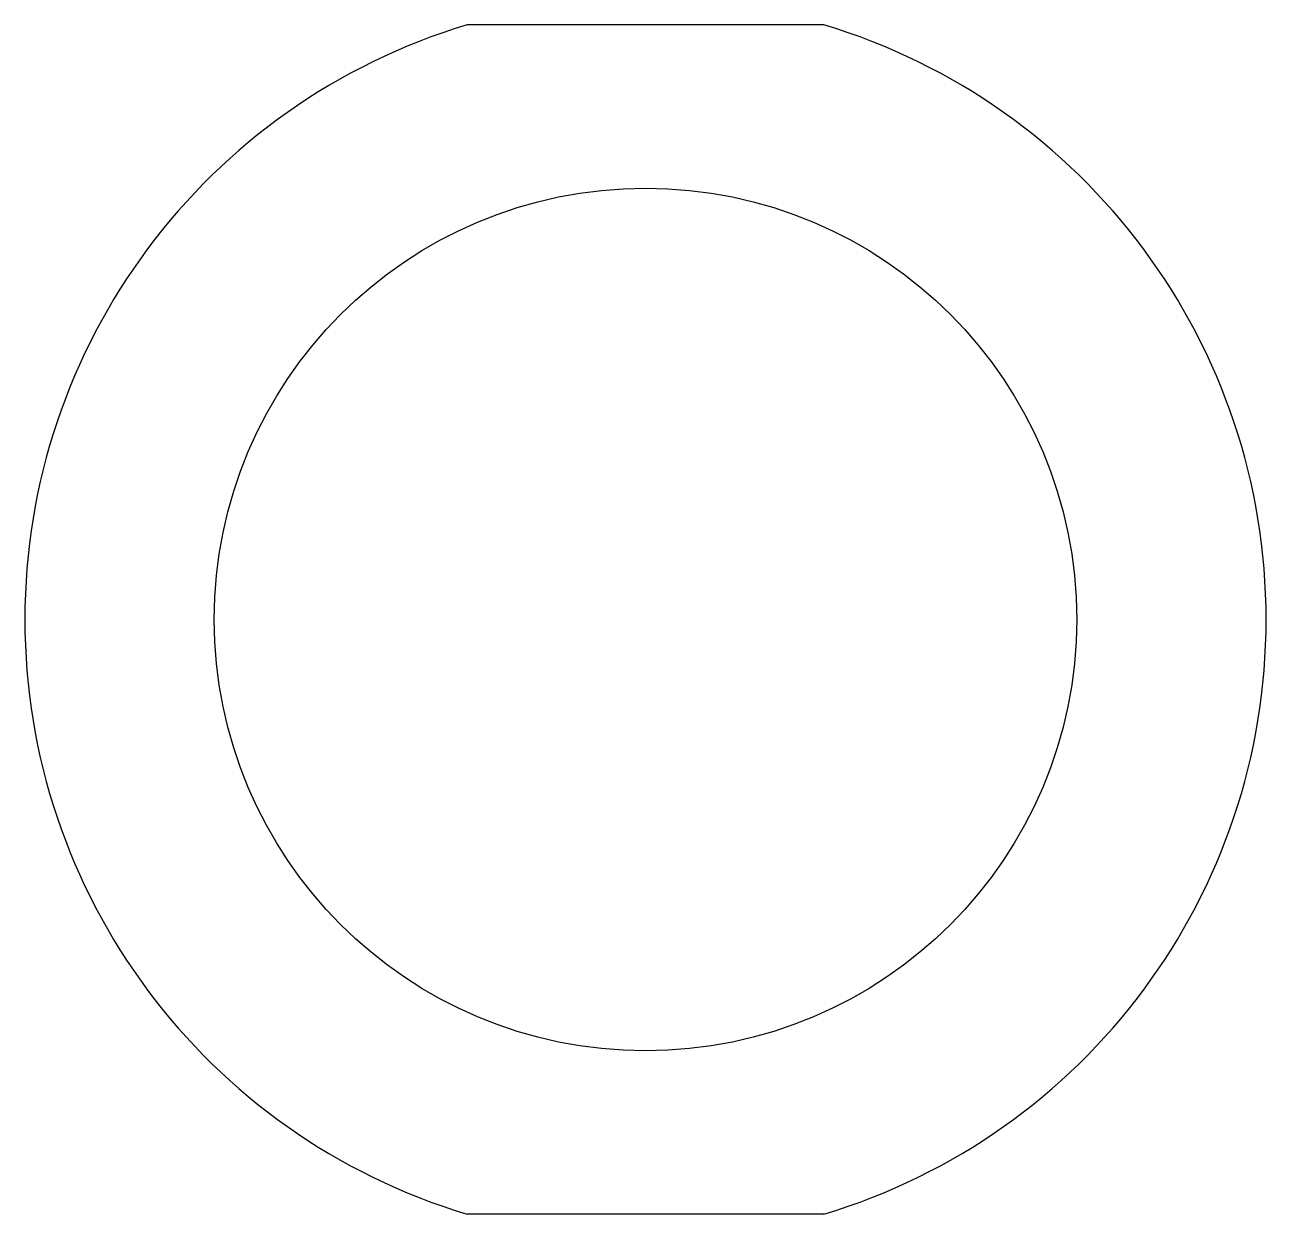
# Model space of a CAD drawing. Header units: millimetres. Extents: x -47.5 to 47.5, y -45.5 to 45.5.
import ezdxf

# ---------------------------------------------------------------- set-up
doc = ezdxf.new("R2010")
doc.units = ezdxf.units.MM

msp = doc.modelspace()

# ---------------------------------------------------------------- linework, layer by layer
at = {"color": 7, "linetype": 'Continuous', "lineweight": 25}
for p, q in [((13.638, 45.5), (-13.638, 45.5)), ((13.638, -45.5), (-13.638, -45.5))]:
    msp.add_line(p, q, dxfattribs=at)
msp.add_circle((0, 0), 33, dxfattribs=at)
for start, end in [(106.68559, 253.31441), (286.68559, 73.31441)]:
    msp.add_arc((0, 0), 47.5, start, end, dxfattribs=at)

doc.saveas('drawing.dxf')
